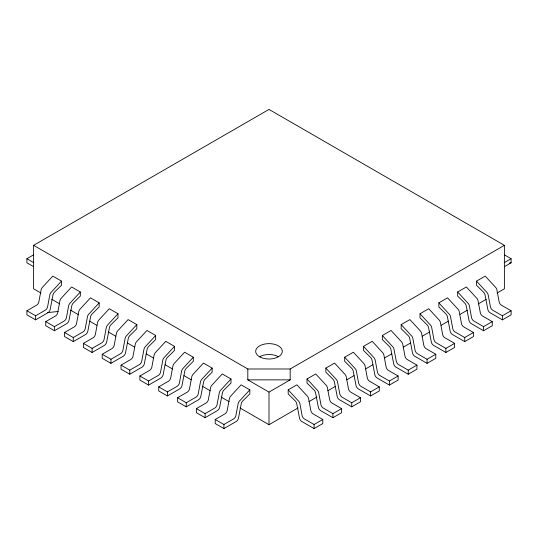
<?xml version="1.0" encoding="UTF-8"?>
<svg xmlns="http://www.w3.org/2000/svg" width="538" height="538" viewBox="0 0 538 538"><rect width="100%" height="100%" fill="white"/><g stroke="black" fill="none" stroke-linecap="round" stroke-linejoin="round"><path stroke-width="0.81" d="M61.5 281.132L50.955 292.564A3.329 1.923 -60 0 0 49.819 294.885L47.579 306.855A3.329 1.923 -60 0 1 45.306 310.184L35.609 315.786L26.9 310.756L26.9 314.831L35.609 319.861L47.895 312.766A3.329 1.923 -60 0 0 50.182 309.39L52.959 294.945A3.329 1.923 -60 0 1 54.452 292.188L61.5 285.207L61.5 281.132L52.791 276.102L42.24 287.534A3.329 1.923 -60 0 0 41.11 289.854L38.87 301.831A3.329 1.923 -60 0 1 36.597 305.16L26.9 310.756M80.337 292L69.785 303.432A3.329 1.923 -60 0 0 68.649 305.752L66.409 317.729A3.329 1.923 -60 0 1 64.136 321.058L54.439 326.653L45.73 321.63L45.73 325.705L54.439 330.736L66.725 323.641A3.329 1.923 -60 0 0 69.012 320.265L71.789 305.819A3.329 1.923 -60 0 1 73.282 303.055L80.337 296.082L80.337 292L71.621 286.976L61.076 298.408A3.329 1.923 -60 0 0 59.94 300.729L57.7 312.699A3.329 1.923 -60 0 1 55.427 316.028L45.73 321.63M99.167 302.874L88.615 314.306A3.329 1.923 -60 0 0 87.479 316.626L85.246 328.604A3.329 1.923 -60 0 1 82.973 331.933L73.269 337.528L64.56 332.497L64.56 336.58L73.269 341.603L85.555 334.515A3.329 1.923 -60 0 0 87.842 331.132L90.619 316.694A3.329 1.923 -60 0 1 92.112 313.93L99.167 306.949L99.167 302.874L90.458 297.844L79.906 309.276A3.329 1.923 -60 0 0 78.77 311.596L76.537 323.573A3.329 1.923 -60 0 1 74.257 326.902L64.56 332.497M117.997 313.748L107.445 325.181A3.329 1.923 -60 0 0 106.309 327.501L104.076 339.471A3.329 1.923 -60 0 1 101.803 342.8L92.106 348.402L83.397 343.372L83.397 347.447L92.106 352.477L104.392 345.383A3.329 1.923 -60 0 0 106.672 342.007L109.449 327.561A3.329 1.923 -60 0 1 110.942 324.804L117.997 317.824L117.997 313.748L109.288 308.718L98.736 320.15A3.329 1.923 -60 0 0 97.6 322.47L95.367 334.448A3.329 1.923 -60 0 1 93.094 337.777L83.397 343.372M136.827 324.616L126.275 336.048A3.329 1.923 -60 0 0 125.139 338.368L122.906 350.346A3.329 1.923 -60 0 1 120.633 353.674L110.936 359.276L102.227 354.246L102.227 358.321L110.936 363.352L123.222 356.257A3.329 1.923 -60 0 0 125.502 352.881L128.286 338.436A3.329 1.923 -60 0 1 129.772 335.672L136.827 328.698L136.827 324.616L128.118 319.592L117.566 331.025A3.329 1.923 -60 0 0 116.43 333.345L114.197 345.315A3.329 1.923 -60 0 1 111.924 348.644L102.227 354.246M155.657 335.49L145.112 346.923A3.329 1.923 -60 0 0 143.976 349.243L141.736 361.22A3.329 1.923 -60 0 1 139.463 364.549L129.766 370.144L121.057 365.114L121.057 369.196L129.766 374.219L142.052 367.131A3.329 1.923 -60 0 0 144.332 363.755L147.116 349.31A3.329 1.923 -60 0 1 148.609 346.546L155.657 339.565L155.657 335.49L146.948 330.46L136.396 341.892A3.329 1.923 -60 0 0 135.267 344.212L133.027 356.19A3.329 1.923 -60 0 1 130.754 359.519L121.057 365.114M174.494 346.364L163.942 357.797A3.329 1.923 -60 0 0 162.806 360.117L160.566 372.094A3.329 1.923 -60 0 1 158.293 375.416L148.596 381.018L139.887 375.988L139.887 380.063L148.596 385.094L160.882 377.999A3.329 1.923 -60 0 0 163.169 374.623L165.946 360.184A3.329 1.923 -60 0 1 167.439 357.42L174.494 350.44L174.494 346.364L165.778 341.334L155.233 352.767A3.329 1.923 -60 0 0 154.097 355.087L151.857 367.064A3.329 1.923 -60 0 1 149.584 370.393L139.887 375.988M193.324 357.232L182.772 368.665A3.329 1.923 -60 0 0 181.636 370.985L179.403 382.962A3.329 1.923 -60 0 1 177.13 386.291L167.426 391.893L158.717 386.862L158.717 390.938L167.426 395.968L179.712 388.873A3.329 1.923 -60 0 0 181.999 385.497L184.776 371.052A3.329 1.923 -60 0 1 186.269 368.295L193.324 361.314L193.324 357.232L184.615 352.208L174.063 363.641A3.329 1.923 -60 0 0 172.927 365.961L170.694 377.932A3.329 1.923 -60 0 1 168.414 381.26L158.717 386.862M212.154 368.106L201.602 379.539A3.329 1.923 -60 0 0 200.466 381.859L198.233 393.836A3.329 1.923 -60 0 1 195.96 397.165L186.262 402.76L177.553 397.737L177.553 401.812L186.262 406.836L198.549 399.747A3.329 1.923 -60 0 0 200.829 396.371L203.606 381.926A3.329 1.923 -60 0 1 205.099 379.162L212.154 372.182L212.154 368.106L203.445 363.076L192.893 374.509A3.329 1.923 -60 0 0 191.757 376.829L189.524 388.806A3.329 1.923 -60 0 1 187.251 392.135L177.553 397.737M230.984 378.981L220.432 390.413A3.329 1.923 -60 0 0 219.296 392.733L217.063 404.71A3.329 1.923 -60 0 1 214.79 408.033L205.092 413.635L196.383 408.604L196.383 412.68L205.092 417.71L217.379 410.615A3.329 1.923 -60 0 0 219.659 407.239L222.443 392.801A3.329 1.923 -60 0 1 223.929 390.037L230.984 383.056L230.984 378.981L222.275 373.95L211.723 385.383A3.329 1.923 -60 0 0 210.587 387.703L208.354 399.68A3.329 1.923 -60 0 1 206.081 403.009L196.383 408.604M249.814 389.848L239.269 401.281A3.329 1.923 -60 0 0 238.132 403.601L235.893 415.578A3.329 1.923 -60 0 1 233.62 418.907L223.922 424.509L215.213 419.479L215.213 423.554L223.922 428.584L236.209 421.489A3.329 1.923 -60 0 0 238.489 418.113L241.273 403.668A3.329 1.923 -60 0 1 242.766 400.911L249.814 393.93L249.814 389.848L241.105 384.825L230.553 396.257A3.329 1.923 -60 0 0 229.417 398.577L227.184 410.555A3.329 1.923 -60 0 1 224.911 413.877L215.213 419.479M40.854 292.988L33.612 288.805L33.612 245.321L269 109.416L504.388 245.321L504.388 288.805L497.125 293.002M33.403 266.539L26.9 262.786L26.9 258.704L33.43 254.931M33.612 245.321L247.816 368.987L290.184 368.987L504.388 245.321M247.816 368.987L247.816 379.862L269 392.094L290.184 379.862L290.184 368.987M504.173 262.705L511.1 258.704L511.1 262.786L504.597 266.539M288.186 389.848L296.895 384.825L307.447 396.257A3.329 1.923 60 0 1 308.583 398.577L310.816 410.555A3.329 1.923 60 0 0 313.089 413.877L322.787 419.479L322.787 423.554L314.078 428.584L301.791 421.489A3.329 1.923 60 0 1 299.511 418.113L296.727 403.668A3.329 1.923 60 0 0 295.234 400.911L288.186 393.93L288.186 389.848L298.731 401.281A3.329 1.923 60 0 1 299.868 403.601L302.107 415.578A3.329 1.923 60 0 0 304.38 418.907L314.078 424.509L322.787 419.479M307.016 378.981L315.725 373.95L326.277 385.383A3.329 1.923 60 0 1 327.413 387.703L329.646 399.68A3.329 1.923 60 0 0 331.919 403.009L341.617 408.604L341.617 412.68L332.908 417.71L320.621 410.615A3.329 1.923 60 0 1 318.341 407.239L315.557 392.801A3.329 1.923 60 0 0 314.071 390.037L307.016 383.056L307.016 378.981L317.568 390.413A3.329 1.923 60 0 1 318.704 392.733L320.937 404.71A3.329 1.923 60 0 0 323.21 408.033L332.908 413.635L341.617 408.604M325.846 368.106L334.555 363.076L345.107 374.509A3.329 1.923 60 0 1 346.243 376.829L348.476 388.806A3.329 1.923 60 0 0 350.749 392.135L360.447 397.737L360.447 401.812L351.738 406.836L339.451 399.747A3.329 1.923 60 0 1 337.171 396.371L334.394 381.926A3.329 1.923 60 0 0 332.901 379.162L325.846 372.182L325.846 368.106L336.398 379.539A3.329 1.923 60 0 1 337.534 381.859L339.767 393.836A3.329 1.923 60 0 0 342.04 397.165L351.738 402.76L360.447 397.737M344.676 357.232L353.385 352.208L363.937 363.641A3.329 1.923 60 0 1 365.073 365.961L367.306 377.932A3.329 1.923 60 0 0 369.586 381.26L379.283 386.862L379.283 390.938L370.574 395.968L358.288 388.873A3.329 1.923 60 0 1 356.001 385.497L353.224 371.052A3.329 1.923 60 0 0 351.731 368.295L344.676 361.314L344.676 357.232L355.228 368.665A3.329 1.923 60 0 1 356.364 370.985L358.597 382.962A3.329 1.923 60 0 0 360.87 386.291L370.574 391.893L379.283 386.862M363.506 346.364L372.222 341.334L382.767 352.767A3.329 1.923 60 0 1 383.903 355.087L386.143 367.064A3.329 1.923 60 0 0 388.416 370.393L398.113 375.988L398.113 380.063L389.404 385.094L377.118 377.999A3.329 1.923 60 0 1 374.831 374.623L372.054 360.184A3.329 1.923 60 0 0 370.561 357.42L363.506 350.44L363.506 346.364L374.058 357.797A3.329 1.923 60 0 1 375.194 360.117L377.434 372.094A3.329 1.923 60 0 0 379.707 375.416L389.404 381.018L398.113 375.988M382.343 335.49L391.052 330.46L401.604 341.892A3.329 1.923 60 0 1 402.733 344.212L404.973 356.19A3.329 1.923 60 0 0 407.246 359.519L416.943 365.114L416.943 369.196L408.234 374.219L395.948 367.131A3.329 1.923 60 0 1 393.668 363.755L390.884 349.31A3.329 1.923 60 0 0 389.391 346.546L382.343 339.565L382.343 335.49L392.888 346.923A3.329 1.923 60 0 1 394.024 349.243L396.264 361.22A3.329 1.923 60 0 0 398.537 364.549L408.234 370.144L416.943 365.114M401.173 324.616L409.882 319.592L420.434 331.025A3.329 1.923 60 0 1 421.57 333.345L423.803 345.315A3.329 1.923 60 0 0 426.076 348.644L435.773 354.246L435.773 358.321L427.064 363.352L414.778 356.257A3.329 1.923 60 0 1 412.498 352.881L409.714 338.436A3.329 1.923 60 0 0 408.228 335.672L401.173 328.698L401.173 324.616L411.725 336.048A3.329 1.923 60 0 1 412.861 338.368L415.094 350.346A3.329 1.923 60 0 0 417.367 353.674L427.064 359.276L435.773 354.246M420.003 313.748L428.712 308.718L439.264 320.15A3.329 1.923 60 0 1 440.4 322.47L442.633 334.448A3.329 1.923 60 0 0 444.906 337.777L454.603 343.372L454.603 347.447L445.894 352.477L433.608 345.383A3.329 1.923 60 0 1 431.328 342.007L428.551 327.561A3.329 1.923 60 0 0 427.058 324.804L420.003 317.824L420.003 313.748L430.555 325.181A3.329 1.923 60 0 1 431.691 327.501L433.924 339.471A3.329 1.923 60 0 0 436.197 342.8L445.894 348.402L454.603 343.372M438.833 302.874L447.542 297.844L458.094 309.276A3.329 1.923 60 0 1 459.23 311.596L461.463 323.573A3.329 1.923 60 0 0 463.743 326.902L473.44 332.497L473.44 336.58L464.731 341.603L452.445 334.515A3.329 1.923 60 0 1 450.158 331.132L447.381 316.694A3.329 1.923 60 0 0 445.888 313.93L438.833 306.949L438.833 302.874L449.385 314.306A3.329 1.923 60 0 1 450.521 316.626L452.754 328.604A3.329 1.923 60 0 0 455.027 331.933L464.731 337.528L473.44 332.497M457.663 292L466.379 286.976L476.924 298.408A3.329 1.923 60 0 1 478.06 300.729L480.3 312.699A3.329 1.923 60 0 0 482.573 316.028L492.27 321.63L492.27 325.705L483.561 330.736L471.275 323.641A3.329 1.923 60 0 1 468.988 320.265L466.211 305.819A3.329 1.923 60 0 0 464.718 303.055L457.663 296.082L457.663 292L468.215 303.432A3.329 1.923 60 0 1 469.351 305.752L471.591 317.729A3.329 1.923 60 0 0 473.864 321.058L483.561 326.653L492.27 321.63M476.5 281.132L485.209 276.102L495.76 287.534A3.329 1.923 60 0 1 496.89 289.854L499.13 301.831A3.329 1.923 60 0 0 501.403 305.16L511.1 310.756L511.1 314.831L502.391 319.861L490.105 312.766A3.329 1.923 60 0 1 487.818 309.39L485.041 294.945A3.329 1.923 60 0 0 483.548 292.188L476.5 285.207L476.5 281.132L487.045 292.564A3.329 1.923 60 0 1 488.181 294.885L490.421 306.855A3.329 1.923 60 0 0 492.694 310.184L502.391 315.786L511.1 310.756M240.022 407.979L269 424.711L298.059 407.932M308.96 401.637L316.949 397.024M327.85 390.736L335.113 386.54M346.734 379.828L354.004 375.632M365.625 368.92L372.895 364.73M384.515 358.019L391.778 353.822M403.406 347.111L410.669 342.914M422.296 336.203L429.559 332.013M441.187 325.302L448.45 321.105M460.071 314.394L467.34 310.197M478.235 303.909L486.231 299.296M47.492 312.618L58.205 311.468M509.452 262.961L511.1 262.786M247.816 379.862L290.184 379.862M504.57 254.931L511.1 258.704M26.9 258.704L33.827 262.705M51.722 299.262L59.691 303.869M70.559 310.137L78.561 314.757M89.469 321.058L96.746 325.261M108.387 331.98L115.657 336.183M127.298 342.901L134.574 347.097M146.215 353.822L153.485 358.019M165.126 364.737L172.402 368.94M184.036 375.659L191.313 379.862M202.227 386.156L210.23 390.776M221.138 397.078L229.141 401.698M502.391 315.786L502.391 319.861M483.561 326.653L483.561 330.736M464.731 337.528L464.731 341.603M445.894 348.402L445.894 352.477M427.064 359.276L427.064 363.352M408.234 370.144L408.234 374.219M389.404 381.018L389.404 385.094M370.574 391.893L370.574 395.968M351.738 402.76L351.738 406.836M332.908 413.635L332.908 417.71M314.078 424.509L314.078 428.584M269 392.094L269 424.711M223.922 424.509L223.922 428.584M205.092 413.635L205.092 417.71M186.262 402.76L186.262 406.836M167.426 391.893L167.426 395.968M148.596 381.018L148.596 385.094M129.766 370.144L129.766 374.219M110.936 359.276L110.936 363.352M92.106 348.402L92.106 352.477M73.269 337.528L73.269 341.603M54.439 326.653L54.439 330.736M35.609 315.786L35.609 319.861M260.197 356.425A13.316 7.687 0 0 1 278.415 356.761M259.988 356.983A13.316 7.687 0 0 0 281.993 353.002A13.316 7.687 0 0 0 265.019 343.984A13.316 7.687 0 0 0 259.988 356.983"/></g></svg>
